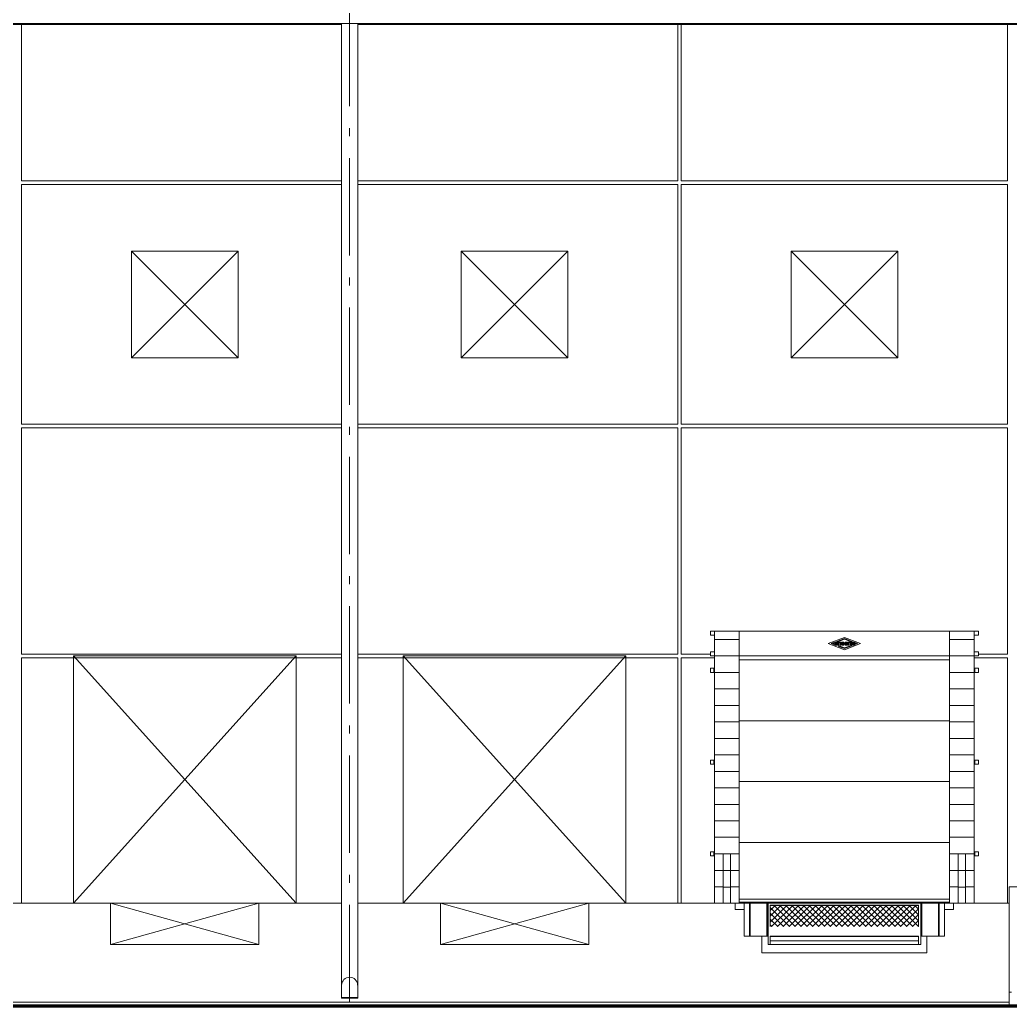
# Model space of a CAD drawing. Header units: metres. Extents: x -199 to 506, y -5 to 23.
# Drawn here: x 460.57 to 472.78, y -1.27 to 10.89 of the extents above; entities that cross this region are included whole.
import ezdxf

# ---------------------------------------------------------------- set-up
doc = ezdxf.new("R2010")
doc.units = ezdxf.units.M
doc.linetypes.add('01_Grid', pattern=[1.74, 1.2, -0.27, 0, -0.27])
for name, color, linetype, lineweight in [('03EJES-1', 1, '01_Grid', 5), ('06MUREXT', 92, 'Continuous', 9), ('11PUER', 1, 'Continuous', 5), ('17EQAGUA', 5, 'Continuous', 5), ('26VENT', 144, 'Continuous', 5), ('53BAPS', 1, 'Continuous', 5), ('70LINEA', 1, 'Continuous', 13), ('70LINEA-1', 1, 'Continuous', 5), ('70LINEA_1_0', 6, 'Continuous', 80)]:
    doc.layers.add(name, color=color, linetype=linetype, lineweight=lineweight)

# ---------------------------------------------------------------- blocks, each defined once
blk = doc.blocks.new('Dock - Mechanical Leveler - MU6008-7073546-601rSouthElevEjeF Paint')
at = {"layer": '17EQAGUA'}
h = blk.add_hatch(dxfattribs=at)
h.set_pattern_fill('FP_26', color=256, style=0, pattern_type=2)
h.set_pattern_definition([(44.843, (18.288, -0.177), (-0.0359635, 0.036161), []), (135.157, (18.288, -0.177), (-0.0359635, -0.036161), [])])
h.paths.add_polyline_path([(17.585, -0.287), (19.202, -0.287), (19.202, -0.027), (17.374, -0.027), (17.374, -0.287)])
for p, q in [((16.942, -0.076), (16.942, 0)), ((16.993, 0), (17.053, 0)), ((17.053, -0.076), (16.942, -0.076)), ((17.053, 0), (17.12, 0)), ((17.053, -0.406), (17.053, 0)), ((17.12, 0), (17.129, 0)), ((17.12, -0.406), (17.12, 0)), ((17.129, 0), (17.332, 0)), ((17.129, 0), (17.129, -0.406)), ((17.332, -0.406), (17.332, 0)), ((17.332, 0), (17.342, 0)), ((17.342, -0.406), (17.342, 0)), ((17.342, 0), (17.348, 0)), ((17.348, -0.076), (17.342, -0.076)), ((17.348, -0.076), (17.342, -0.076)), ((17.348, 0), (17.348, -0.076)), ((17.348, -0.508), (17.348, -0.076)), ((17.374, -0.027), (17.374, -0.025)), ((19.202, -0.025), (17.374, -0.025)), ((17.374, -0.287), (17.374, -0.027)), ((17.374, -0.027), (19.202, -0.027)), ((19.202, -0.025), (19.202, -0.027)), ((19.202, -0.027), (19.202, -0.287)), ((19.228, 0), (19.234, 0)), ((19.228, 0), (19.228, -0.076)), ((19.228, -0.076), (19.228, -0.508)), ((19.234, -0.076), (19.228, -0.076)), ((19.228, -0.076), (19.234, -0.076)), ((19.234, 0), (19.244, 0)), ((19.234, -0.406), (19.234, 0)), ((19.244, 0), (19.447, 0)), ((19.244, -0.406), (19.244, 0)), ((19.447, 0), (19.447, -0.406)), ((19.447, 0), (19.456, 0)), ((19.456, 0), (19.523, 0)), ((19.456, -0.406), (19.456, 0)), ((19.523, -0.406), (19.523, 0)), ((19.523, 0), (19.583, 0)), ((19.523, -0.076), (19.634, -0.076)), ((19.634, 0), (19.634, -0.076)), ((17.12, -0.406), (17.053, -0.406)), ((17.129, -0.406), (17.12, -0.406)), ((17.332, -0.406), (17.129, -0.406)), ((17.272, -0.406), (17.272, -0.61)), ((17.342, -0.406), (17.332, -0.406)), ((17.374, -0.41), (17.374, -0.406)), ((17.374, -0.406), (19.202, -0.406)), ((17.374, -0.464), (17.374, -0.41)), ((17.374, -0.41), (19.202, -0.41)), ((17.374, -0.508), (17.374, -0.464)), ((19.202, -0.464), (17.374, -0.464)), ((19.202, -0.406), (19.202, -0.41)), ((19.202, -0.41), (19.202, -0.464)), ((19.202, -0.464), (19.202, -0.508)), ((19.244, -0.406), (19.234, -0.406)), ((19.447, -0.406), (19.244, -0.406)), ((19.304, -0.61), (19.304, -0.406)), ((19.456, -0.406), (19.447, -0.406)), ((19.523, -0.406), (19.456, -0.406)), ((19.304, -0.61), (17.272, -0.61)), ((19.228, -0.508), (17.348, -0.508)), ((17.374, -0.508), (19.202, -0.508))]:
    blk.add_line(p, q, dxfattribs=at)
blk = doc.blocks.new('Roll Up - 9_x10_-7620176-601rSouthElevEjeF Paint')
at = {"layer": '11PUER'}
h = blk.add_hatch(dxfattribs=at)
h.set_pattern_fill('FP_25', color=256, style=0, pattern_type=2)
h.set_pattern_definition([(0, (86.915, 0), (0, 0.75), [])])
h.paths.add_polyline_path([(163.297, 0.051), (165.887, 0.051), (165.887, 3.048), (163.297, 3.048), (163.297, 0.059)])
for p, q in [((163.297, 0.051), (165.887, 0.051)), ((163.297, 0.016), (165.887, 0.016)), ((163.297, 0.013), (165.887, 0.013))]:
    blk.add_line(p, q, dxfattribs=at)
blk = doc.blocks.new('Dock - Seal - Seal 9x10_-7107110-601rSouthElevEjeF Paint')
at = {"layer": '17EQAGUA'}
for p, q in [((162.941, 3.353), (162.941, 3.302)), ((162.992, 3.353), (162.941, 3.353)), ((162.941, 3.302), (162.992, 3.302)), ((162.992, 3.251), (162.992, 3.353)), ((162.992, 3.353), (163.297, 3.353)), ((163.297, 3.353), (163.297, 3.251)), ((165.887, 3.353), (163.297, 3.353)), ((165.887, 3.251), (165.887, 3.353)), ((165.887, 3.353), (166.192, 3.353)), ((166.192, 3.353), (166.192, 3.251)), ((166.243, 3.353), (166.192, 3.353)), ((166.192, 3.302), (166.243, 3.302)), ((166.243, 3.302), (166.243, 3.353)), ((162.992, 3.048), (162.992, 3.251)), ((163.297, 3.251), (162.992, 3.251)), ((163.297, 3.251), (163.297, 3.048)), ((164.592, 3.277), (164.394, 3.2)), ((164.394, 3.2), (164.592, 3.124)), ((164.463, 3.213), (164.431, 3.2)), ((164.431, 3.2), (164.463, 3.188)), ((164.449, 3.2), (164.463, 3.206)), ((164.463, 3.195), (164.449, 3.2)), ((164.463, 3.206), (164.463, 3.213)), ((164.463, 3.188), (164.463, 3.195)), ((164.493, 3.216), (164.473, 3.216)), ((164.473, 3.216), (164.473, 3.182)), ((164.473, 3.182), (164.486, 3.182)), ((164.486, 3.202), (164.486, 3.213)), ((164.486, 3.182), (164.486, 3.198)), ((164.486, 3.198), (164.489, 3.198)), ((164.49, 3.213), (164.49, 3.202)), ((164.49, 3.197), (164.49, 3.182)), ((164.49, 3.182), (164.504, 3.182)), ((164.592, 3.262), (164.491, 3.223)), ((164.491, 3.223), (164.51, 3.223)), ((164.503, 3.184), (164.503, 3.192)), ((164.504, 3.182), (164.503, 3.184)), ((164.51, 3.223), (164.592, 3.255)), ((164.512, 3.181), (164.51, 3.181)), ((164.51, 3.181), (164.518, 3.176)), ((164.525, 3.216), (164.512, 3.216)), ((164.512, 3.216), (164.512, 3.181)), ((164.518, 3.176), (164.527, 3.181)), ((164.525, 3.181), (164.525, 3.216)), ((164.527, 3.181), (164.525, 3.181)), ((164.558, 3.216), (164.531, 3.216)), ((164.531, 3.216), (164.531, 3.213)), ((164.531, 3.213), (164.538, 3.213)), ((164.538, 3.213), (164.538, 3.182)), ((164.538, 3.182), (164.551, 3.182)), ((164.551, 3.182), (164.551, 3.213)), ((164.551, 3.213), (164.558, 3.213)), ((164.558, 3.213), (164.558, 3.216)), ((164.586, 3.216), (164.564, 3.216)), ((164.564, 3.216), (164.564, 3.182)), ((164.564, 3.182), (164.586, 3.182)), ((164.577, 3.201), (164.577, 3.213)), ((164.577, 3.213), (164.586, 3.213)), ((164.584, 3.201), (164.577, 3.201)), ((164.577, 3.185), (164.577, 3.199)), ((164.577, 3.199), (164.584, 3.199)), ((164.586, 3.185), (164.577, 3.185)), ((164.584, 3.199), (164.584, 3.201)), ((164.586, 3.213), (164.586, 3.216)), ((164.586, 3.182), (164.586, 3.185)), ((164.79, 3.2), (164.592, 3.277)), ((164.693, 3.223), (164.592, 3.262)), ((164.592, 3.255), (164.674, 3.223)), ((164.592, 3.124), (164.79, 3.2)), ((164.592, 3.138), (164.685, 3.174)), ((164.667, 3.174), (164.592, 3.146)), ((164.613, 3.216), (164.6, 3.216)), ((164.6, 3.216), (164.6, 3.182)), ((164.6, 3.182), (164.613, 3.182)), ((164.613, 3.201), (164.613, 3.216)), ((164.618, 3.201), (164.613, 3.201)), ((164.613, 3.182), (164.613, 3.199)), ((164.613, 3.199), (164.618, 3.199)), ((164.63, 3.216), (164.618, 3.216)), ((164.618, 3.216), (164.618, 3.201)), ((164.618, 3.199), (164.618, 3.182)), ((164.618, 3.182), (164.63, 3.182)), ((164.63, 3.182), (164.63, 3.216)), ((164.646, 3.222), (164.637, 3.216)), ((164.637, 3.216), (164.64, 3.216)), ((164.64, 3.216), (164.64, 3.182)), ((164.64, 3.182), (164.652, 3.182)), ((164.655, 3.216), (164.646, 3.222)), ((164.652, 3.182), (164.652, 3.216)), ((164.652, 3.216), (164.655, 3.216)), ((164.686, 3.216), (164.659, 3.216)), ((164.659, 3.216), (164.659, 3.213)), ((164.659, 3.213), (164.666, 3.213)), ((164.666, 3.213), (164.666, 3.182)), ((164.666, 3.182), (164.679, 3.182)), ((164.685, 3.174), (164.667, 3.174)), ((164.674, 3.223), (164.693, 3.223)), ((164.679, 3.182), (164.679, 3.213)), ((164.679, 3.213), (164.686, 3.213)), ((164.686, 3.213), (164.686, 3.216)), ((164.714, 3.216), (164.691, 3.216)), ((164.691, 3.216), (164.691, 3.182)), ((164.691, 3.182), (164.714, 3.182)), ((164.705, 3.201), (164.705, 3.213)), ((164.705, 3.213), (164.714, 3.213)), ((164.712, 3.201), (164.705, 3.201)), ((164.705, 3.185), (164.705, 3.199)), ((164.705, 3.199), (164.712, 3.199)), ((164.714, 3.185), (164.705, 3.185)), ((164.712, 3.199), (164.712, 3.201)), ((164.714, 3.213), (164.714, 3.216)), ((164.714, 3.182), (164.714, 3.185)), ((164.721, 3.213), (164.721, 3.206)), ((164.753, 3.2), (164.721, 3.213)), ((164.721, 3.206), (164.735, 3.2)), ((164.735, 3.2), (164.721, 3.195)), ((164.721, 3.188), (164.753, 3.2)), ((164.721, 3.195), (164.721, 3.188)), ((165.887, 3.048), (165.887, 3.251)), ((166.192, 3.251), (165.887, 3.251)), ((166.192, 3.251), (166.192, 3.048)), ((162.941, 3.099), (162.941, 3.048)), ((162.992, 3.099), (162.941, 3.099)), ((164.527, 3.171), (164.521, 3.166)), ((164.521, 3.166), (164.592, 3.138)), ((164.592, 3.146), (164.527, 3.171)), ((166.243, 3.099), (166.192, 3.099)), ((166.243, 3.048), (166.243, 3.099)), ((162.941, 3.048), (162.992, 3.048)), ((163.297, 3.048), (162.992, 3.048)), ((162.992, 2.845), (162.992, 3.048)), ((163.297, 3.048), (163.297, 2.845)), ((163.297, 3.048), (165.887, 3.048)), ((166.192, 3.048), (165.887, 3.048)), ((165.887, 2.845), (165.887, 3.048)), ((166.192, 3.048), (166.192, 2.845)), ((166.192, 3.048), (166.243, 3.048)), ((162.941, 2.896), (162.985, 2.896)), ((162.941, 2.896), (162.941, 2.845)), ((162.985, 2.845), (162.941, 2.845)), ((162.985, 2.896), (162.992, 2.896)), ((162.985, 2.896), (162.985, 2.845)), ((162.992, 2.845), (162.985, 2.845)), ((163.297, 2.845), (162.992, 2.845)), ((162.992, 2.642), (162.992, 2.845)), ((163.297, 2.845), (163.297, 2.642)), ((166.192, 2.845), (165.887, 2.845)), ((165.887, 2.642), (165.887, 2.845)), ((166.192, 2.896), (166.199, 2.896)), ((166.192, 2.845), (166.192, 2.642)), ((166.199, 2.845), (166.192, 2.845)), ((166.199, 2.896), (166.243, 2.896)), ((166.199, 2.896), (166.199, 2.845)), ((166.243, 2.845), (166.199, 2.845)), ((166.243, 2.896), (166.243, 2.845)), ((163.297, 2.642), (162.992, 2.642)), ((162.992, 2.438), (162.992, 2.642)), ((163.297, 2.642), (163.297, 2.438)), ((166.192, 2.642), (165.887, 2.642)), ((165.887, 2.438), (165.887, 2.642)), ((166.192, 2.642), (166.192, 2.438)), ((163.297, 2.438), (162.992, 2.438)), ((162.992, 2.235), (162.992, 2.438)), ((163.297, 2.438), (163.297, 2.235)), ((166.192, 2.438), (165.887, 2.438)), ((165.887, 2.235), (165.887, 2.438)), ((166.192, 2.438), (166.192, 2.235)), ((163.297, 2.235), (162.992, 2.235)), ((162.992, 2.032), (162.992, 2.235)), ((163.297, 2.235), (163.297, 2.032)), ((166.192, 2.235), (165.887, 2.235)), ((165.887, 2.032), (165.887, 2.235)), ((166.192, 2.235), (166.192, 2.032)), ((163.297, 2.032), (162.992, 2.032)), ((162.992, 1.829), (162.992, 2.032)), ((163.297, 2.032), (163.297, 1.829)), ((166.192, 2.032), (165.887, 2.032)), ((165.887, 1.829), (165.887, 2.032)), ((166.192, 2.032), (166.192, 1.829)), ((162.941, 1.765), (162.985, 1.765)), ((162.941, 1.765), (162.941, 1.714)), ((162.985, 1.714), (162.941, 1.714)), ((162.985, 1.765), (162.992, 1.765)), ((162.985, 1.765), (162.985, 1.714)), ((162.992, 1.714), (162.985, 1.714)), ((163.297, 1.829), (162.992, 1.829)), ((162.992, 1.626), (162.992, 1.829)), ((163.297, 1.829), (163.297, 1.626)), ((166.192, 1.829), (165.887, 1.829)), ((165.887, 1.626), (165.887, 1.829)), ((166.192, 1.829), (166.192, 1.626)), ((166.192, 1.765), (166.199, 1.765)), ((166.199, 1.714), (166.192, 1.714)), ((166.199, 1.765), (166.243, 1.765)), ((166.199, 1.765), (166.199, 1.714)), ((166.243, 1.714), (166.199, 1.714)), ((166.243, 1.765), (166.243, 1.714)), ((163.297, 1.626), (162.992, 1.626)), ((162.992, 1.422), (162.992, 1.626)), ((163.297, 1.626), (163.297, 1.422)), ((166.192, 1.626), (165.887, 1.626)), ((165.887, 1.422), (165.887, 1.626)), ((166.192, 1.626), (166.192, 1.422)), ((163.297, 1.422), (162.992, 1.422)), ((162.992, 1.219), (162.992, 1.422)), ((163.297, 1.422), (163.297, 1.219)), ((166.192, 1.422), (165.887, 1.422)), ((165.887, 1.219), (165.887, 1.422)), ((166.192, 1.422), (166.192, 1.219)), ((163.297, 1.219), (162.992, 1.219)), ((162.992, 1.016), (162.992, 1.219)), ((163.297, 1.219), (163.297, 1.016)), ((166.192, 1.219), (165.887, 1.219)), ((165.887, 1.016), (165.887, 1.219)), ((166.192, 1.219), (166.192, 1.016)), ((163.297, 1.016), (162.992, 1.016)), ((162.992, 0.813), (162.992, 1.016)), ((163.297, 1.016), (163.297, 0.813)), ((166.192, 1.016), (165.887, 1.016)), ((165.887, 0.813), (165.887, 1.016)), ((166.192, 1.016), (166.192, 0.813)), ((163.297, 0.813), (162.992, 0.813)), ((162.992, 0.61), (162.992, 0.813)), ((163.297, 0.813), (163.297, 0.61)), ((166.192, 0.813), (165.887, 0.813)), ((165.887, 0.61), (165.887, 0.813)), ((166.192, 0.813), (166.192, 0.61)), ((162.941, 0.635), (162.985, 0.635)), ((162.941, 0.635), (162.941, 0.584)), ((162.985, 0.635), (162.992, 0.635)), ((162.985, 0.635), (162.985, 0.584)), ((166.192, 0.635), (166.199, 0.635)), ((166.199, 0.635), (166.243, 0.635)), ((166.199, 0.635), (166.199, 0.584)), ((166.243, 0.635), (166.243, 0.584)), ((162.985, 0.584), (162.941, 0.584)), ((162.992, 0.584), (162.985, 0.584)), ((163.297, 0.61), (162.992, 0.61)), ((162.992, 0.406), (162.992, 0.61)), ((163.1, 0.403), (163.1, 0.61)), ((163.189, 0.61), (163.189, 0.403)), ((163.297, 0.61), (163.297, 0.406)), ((166.192, 0.61), (165.887, 0.61)), ((165.887, 0.406), (165.887, 0.61)), ((165.995, 0.403), (165.995, 0.61)), ((166.084, 0.61), (166.084, 0.403)), ((166.192, 0.61), (166.192, 0.406)), ((166.199, 0.584), (166.192, 0.584)), ((166.243, 0.584), (166.199, 0.584)), ((163.1, 0.406), (162.992, 0.406)), ((162.992, 0.203), (162.992, 0.406)), ((163.1, 0.2), (163.1, 0.403)), ((163.1, 0.403), (163.189, 0.403)), ((163.297, 0.406), (163.189, 0.406)), ((163.189, 0.403), (163.189, 0.2)), ((163.297, 0.406), (163.297, 0.203)), ((165.995, 0.406), (165.887, 0.406)), ((165.887, 0.203), (165.887, 0.406)), ((165.995, 0.2), (165.995, 0.403)), ((165.995, 0.403), (166.084, 0.403)), ((166.192, 0.406), (166.084, 0.406)), ((166.084, 0.403), (166.084, 0.2)), ((166.192, 0.406), (166.192, 0.203)), ((163.1, 0.203), (162.992, 0.203)), ((162.992, 0), (162.992, 0.203)), ((163.1, 0), (163.1, 0.2)), ((163.1, 0.2), (163.189, 0.2)), ((163.297, 0.203), (163.189, 0.203)), ((163.189, 0.2), (163.189, 0)), ((163.297, 0.203), (163.297, 0)), ((165.995, 0.203), (165.887, 0.203)), ((165.887, 0), (165.887, 0.203)), ((165.995, 0), (165.995, 0.2)), ((165.995, 0.2), (166.084, 0.2)), ((166.192, 0.203), (166.084, 0.203)), ((166.084, 0.2), (166.084, 0)), ((166.192, 0.203), (166.192, 0)), ((163.1, 0), (162.992, 0)), ((163.1, 0), (163.189, 0)), ((163.297, 0), (163.189, 0)), ((165.995, 0), (165.887, 0)), ((165.995, 0), (166.084, 0)), ((166.192, 0), (166.084, 0))]:
    blk.add_line(p, q, dxfattribs=at)
at = {"layer": '17EQAGUA', "flags": 128}
for points in [[(164.486, 3.213), (164.486, 3.213), (164.486, 3.213), (164.486, 3.214), (164.486, 3.214), (164.487, 3.214), (164.487, 3.214), (164.487, 3.214), (164.488, 3.214), (164.488, 3.214), (164.489, 3.214), (164.489, 3.214), (164.49, 3.214), (164.49, 3.214), (164.49, 3.213), (164.49, 3.213), (164.49, 3.213)], [(164.49, 3.202), (164.49, 3.202), (164.49, 3.201), (164.49, 3.201), (164.49, 3.201), (164.489, 3.201), (164.489, 3.2), (164.488, 3.2), (164.488, 3.2), (164.487, 3.2), (164.487, 3.201), (164.486, 3.201), (164.486, 3.201), (164.486, 3.201), (164.486, 3.202), (164.486, 3.202)], [(164.598, 3.199), (164.598, 3.2), (164.597, 3.202), (164.597, 3.202), (164.596, 3.203), (164.595, 3.204), (164.593, 3.204), (164.592, 3.204), (164.591, 3.204), (164.589, 3.203), (164.588, 3.202), (164.588, 3.202), (164.587, 3.2), (164.587, 3.199)], [(164.587, 3.199), (164.587, 3.198), (164.588, 3.197), (164.588, 3.196), (164.589, 3.195), (164.591, 3.195), (164.592, 3.194), (164.593, 3.194), (164.595, 3.195), (164.596, 3.195), (164.597, 3.196), (164.597, 3.197), (164.598, 3.198), (164.598, 3.199)]]:
    blk.add_lwpolyline(points, dxfattribs=at)
at = {"layer": '17EQAGUA'}
for centre, radius, start, end in [((164.489, 3.197), 0.0016, 0, 90), ((164.493, 3.207), 0.00904, 305.7224, 90), ((164.499, 3.199), 0.000898, 125.7224, 250.7849), ((164.497, 3.192), 0.00598, 0, 70.7849)]:
    blk.add_arc(centre, radius, start, end, dxfattribs=at)
blk = doc.blocks.new('Docks - Knockout - Cw9_x10__ Lv6_x8_-7684776-601rSouthElevEjeF Paint')
at = {"layer": '26VENT'}
for p, q in [((161.8996, 3.048), (159.1564, 3.048)), ((159.1564, 3.048), (161.8996, 0)), ((161.8996, 3.048), (159.1564, 0)), ((159.1564, 3.048), (159.1564, 0)), ((161.8996, 0), (161.8996, 3.048)), ((159.1564, 0), (161.8996, 0)), ((159.6136, 0), (161.4424, -0.508)), ((161.4424, 0), (159.6136, -0.508)), ((159.6136, -0.508), (159.6136, 0)), ((161.4424, 0), (161.4424, -0.508)), ((161.4424, -0.508), (159.6136, -0.508))]:
    blk.add_line(p, q, dxfattribs=at)
blk = doc.blocks.new('Downspout - Square - Downspout - Square 8_x8_-7117014-601rSouthElevEjeF Paint')
at = {"layer": '17EQAGUA'}
for p, q in [((24.282, 10.841), (24.282, -1.169)), ((24.486, -1.169), (24.486, 10.841)), ((24.285, -1.159), (24.285, -1.009)), ((24.483, -1.009), (24.483, -1.159)), ((24.486, -1.169), (24.282, -1.169)), ((24.483, -1.159), (24.285, -1.159))]:
    blk.add_line(p, q, dxfattribs=at)
blk.add_arc((24.384, -1.009), 0.0986, 0, 180, dxfattribs=at)

msp = doc.modelspace()

# ---------------------------------------------------------------- linework, layer by layer
at = {"layer": '03EJES-1'}
msp.add_line((464.638, -1.219), (464.638, 19.626), dxfattribs=at)
at = {"layer": '06MUREXT'}
for p, q in [((472.766, -1.268), (472.766, 0.201)), ((472.766, 0.201), (472.969, 0.201)), ((464.536, 0), (452.548, 0)), ((469.134, 0), (464.74, 0)), ((469.499, 0), (469.439, 0)), ((471.68, 0), (469.788, 0)), ((472.029, 0), (471.969, 0)), ((472.766, 0), (472.334, 0)), ((472.793, -1.094), (472.766, -1.094)), ((434.899, -1.219), (472.766, -1.219))]:
    msp.add_line(p, q, dxfattribs=at)
at = {"layer": '53BAPS'}
for p, q in [((498.988, 10.841), (294.092, 10.841)), ((464.537, 10.827), (452.547, 10.827)), ((476.83, 10.827), (464.739, 10.827))]:
    msp.add_line(p, q, dxfattribs=at)
at = {"layer": '70LINEA'}
for p, q in [((460.596, 10.827), (460.596, 8.902)), ((468.68, 10.827), (468.68, 8.902)), ((468.724, 10.827), (468.724, 8.902)), ((472.744, 10.827), (472.744, 8.902)), ((464.537, 8.902), (460.596, 8.902)), ((460.596, 8.858), (464.537, 8.858)), ((460.596, 8.858), (460.596, 5.902)), ((468.68, 8.902), (464.739, 8.902)), ((464.739, 8.858), (468.68, 8.858)), ((468.68, 8.858), (468.68, 5.902)), ((472.744, 8.902), (468.724, 8.902)), ((468.724, 8.858), (472.744, 8.858)), ((468.724, 8.858), (468.724, 5.902)), ((472.744, 8.858), (472.744, 5.902)), ((464.536, 5.902), (460.596, 5.902)), ((460.596, 5.858), (464.536, 5.858)), ((460.596, 5.858), (460.596, 3.07)), ((468.68, 5.902), (464.74, 5.902)), ((464.74, 5.858), (468.68, 5.858)), ((468.68, 5.858), (468.68, 3.07)), ((472.744, 5.902), (468.724, 5.902)), ((468.724, 5.858), (472.744, 5.858)), ((468.724, 5.858), (468.724, 3.07)), ((472.744, 5.858), (472.744, 3.07)), ((464.536, 3.07), (460.596, 3.07)), ((468.68, 3.07), (464.74, 3.07)), ((469.083, 3.07), (468.724, 3.07)), ((472.744, 3.07), (472.385, 3.07)), ((460.596, 3.026), (464.536, 3.026)), ((460.596, 3.026), (460.596, 0)), ((464.74, 3.026), (468.68, 3.026)), ((468.68, 3.026), (468.68, 0)), ((468.724, 3.026), (468.724, 0)), ((469.134, 3.026), (468.724, 3.026)), ((472.334, 3.026), (472.744, 3.026)), ((472.744, 3.026), (472.744, 0)), ((460.596, 0), (464.536, 0)), ((464.74, 0), (468.68, 0)), ((468.724, 0), (469.134, 0)), ((472.744, 0), (472.334, 0))]:
    msp.add_line(p, q, dxfattribs=at)
at = {"layer": '70LINEA-1'}
for p, q in [((463.263, 8.037), (461.949, 8.037)), ((462.606, 7.38), (461.949, 8.037)), ((461.949, 8.037), (461.949, 6.723)), ((463.263, 8.037), (462.606, 7.38)), ((463.263, 6.723), (463.263, 8.037)), ((467.327, 8.037), (466.013, 8.037)), ((466.67, 7.38), (466.013, 8.037)), ((466.013, 8.037), (466.013, 6.723)), ((467.327, 8.037), (466.67, 7.38)), ((467.327, 6.723), (467.327, 8.037)), ((471.391, 8.037), (470.077, 8.037)), ((470.734, 7.38), (470.077, 8.037)), ((470.077, 8.037), (470.077, 6.723)), ((471.391, 8.037), (470.734, 7.38)), ((471.391, 6.723), (471.391, 8.037)), ((461.949, 6.723), (462.606, 7.38)), ((462.606, 7.38), (463.263, 6.723)), ((466.013, 6.723), (466.67, 7.38)), ((466.67, 7.38), (467.327, 6.723)), ((470.077, 6.723), (470.734, 7.38)), ((470.734, 7.38), (471.391, 6.723)), ((461.949, 6.723), (463.263, 6.723)), ((466.013, 6.723), (467.327, 6.723)), ((470.077, 6.723), (471.391, 6.723))]:
    msp.add_line(p, q, dxfattribs=at)
at = {"layer": '70LINEA_1_0'}
msp.add_line((390.966, -1.264), (505.266, -1.264), dxfattribs=at)

# ---------------------------------------------------------------- block references
at = {"layer": '11PUER'}
msp.add_blockref('Roll Up - 9_x10_-7620176-601rSouthElevEjeF Paint', (306.142, 0), dxfattribs=at)
at = {"layer": '17EQAGUA'}
for name, p in [('Downspout - Square - Downspout - Square 8_x8_-7117014-601rSouthElevEjeF Paint', (440.254, 0)), ('Dock - Seal - Seal 9x10_-7107110-601rSouthElevEjeF Paint', (306.142, 0)), ('Dock - Mechanical Leveler - MU6008-7073546-601rSouthElevEjeF Paint', (452.446, 0))]:
    msp.add_blockref(name, p, dxfattribs=at)
at = {"layer": '26VENT'}
for p in [(302.078, 0), (306.142, 0)]:
    msp.add_blockref('Docks - Knockout - Cw9_x10__ Lv6_x8_-7684776-601rSouthElevEjeF Paint', p, dxfattribs=at)

doc.saveas('drawing.dxf')
